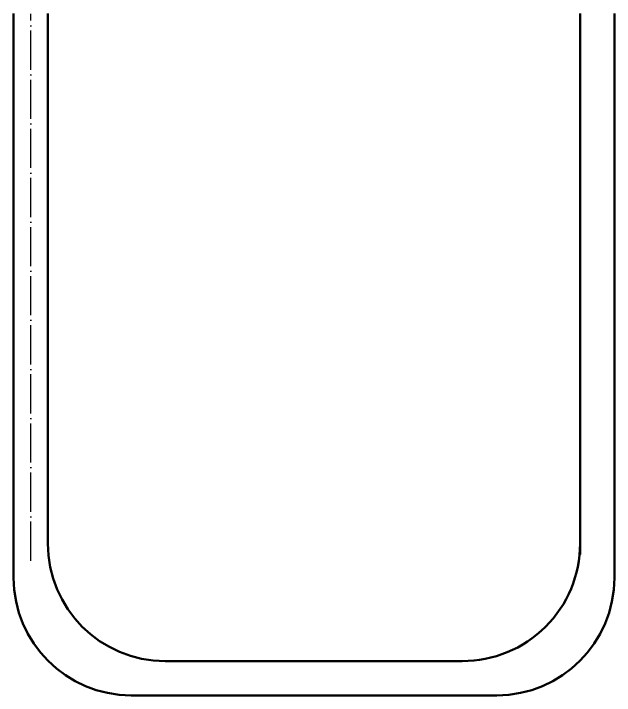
# Model space of a CAD drawing. Header units: millimetres. Extents: x -1464 to 2476, y -104 to 849.
# Drawn here: x 2107.4 to 2475.8, y 431.1 to 849 of the extents above; entities that cross this region are included whole.
import ezdxf

# ---------------------------------------------------------------- set-up
doc = ezdxf.new("R2010")
doc.units = ezdxf.units.MM
doc.linetypes.add('ACAD_ISO04W100', pattern=[30, 24, -3, 0, -3])
doc.layers.add('0.5', color=7, linetype='Continuous', lineweight=50)
doc.layers.add('штрих', color=7, linetype='ACAD_ISO04W100', lineweight=25)

msp = doc.modelspace()

# ---------------------------------------------------------------- linework, layer by layer
at = {"layer": '0.5'}
for p, q in [((2107.4451, 503.09), (2107.4451, 848.9824)), ((2128.4426, 524.0893), (2128.4426, 848.9824)), ((2454.7491, 517.3781), (2454.7493, 848.9824)), ((2200.4392, 452.0958), (2382.4872, 452.0958)), ((2179.442, 431.0961), (2403.7623, 431.0889))]:
    msp.add_line(p, q, dxfattribs=at)
at = {"layer": '0.5', "lineweight": 50}
msp.add_line((2475.7586, 502.9136), (2475.7613, 848.9824), dxfattribs=at)
at = {"layer": '0.5'}
for centre, radius, start, end in [((2200.4426, 524.0958), 72, 180.005113, 269.997259), ((2382.7487, 524.0956), 72.0004, 269.791868, 359.99498), ((2179.4451, 503.0961), 72, 180.004902, 269.997558), ((2403.7588, 503.0889), 72, 270.002741, 359.994887)]:
    msp.add_arc(centre, radius, start, end, dxfattribs=at)
at = {"layer": 'штрих'}
msp.add_line((2117.9386, 513.5863), (2117.9386, 848.8455), dxfattribs=at)

doc.saveas('drawing.dxf')
